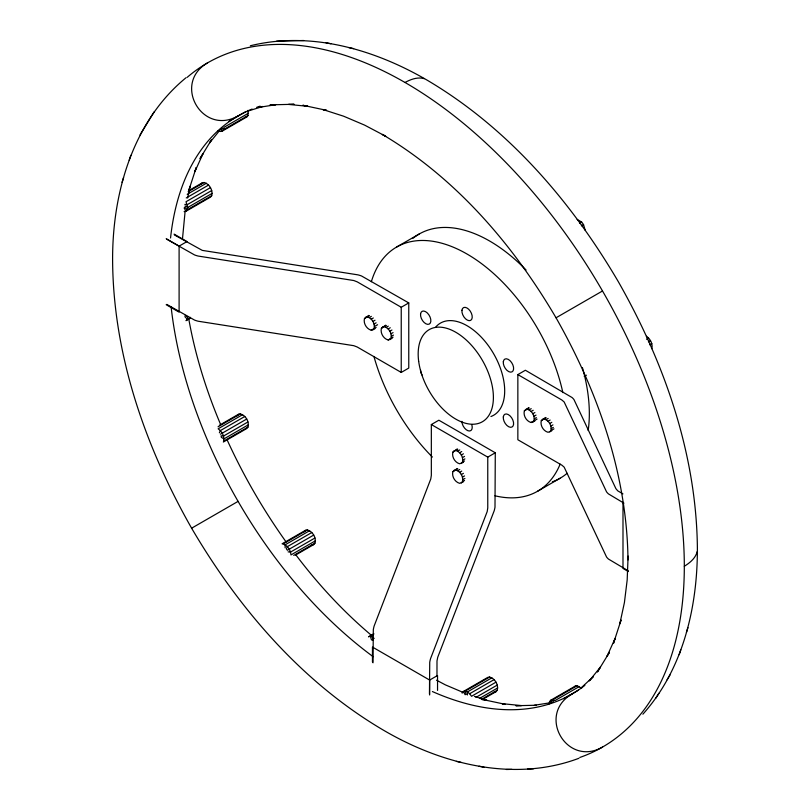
<?xml version="1.0" encoding="UTF-8"?>
<svg xmlns="http://www.w3.org/2000/svg" width="810" height="810" viewBox="0 0 810 810"><rect width="100%" height="100%" fill="white"/><g stroke="black" fill="none" stroke-linecap="round" stroke-linejoin="round"><path stroke-width="1.21" d="M642.887 714.197C683.245 669.07 697.643 606.842 697.38 547.621C696.337 453.823 664.372 362.698 618.384 281.799C571.323 201.528 508.386 128.284 427.68 80.484C374.969 49.623 311.07 30.77 250.351 45.765M182.483 238.859L185.146 211.025M184.123 211.623L186.016 211.258L210.468 197.134L211.724 195.686C213.182 190.32 209.476 183.91 204.11 182.483L202.216 182.857L189.459 190.218M218.143 130.704L220.381 131.483L222.274 131.109L246.726 116.994L247.981 115.536L247.981 110.383M223.337 442.047L246.726 428.551L247.981 427.093C249.44 421.737 245.734 415.317 240.368 413.9L238.474 414.264L219.338 425.311M295.64 555.022L313.713 544.583L314.979 543.135C316.437 537.769 312.731 531.36 307.365 529.932L305.471 530.307L282.083 543.804M368.742 315.414L364.48 318.512C363.194 323.261 366.484 328.951 371.243 330.217L375.01 328.688M372.924 329.893L374.038 328.597C375.334 323.848 372.043 318.158 367.284 316.892L365.604 317.216M385.671 325.185L381.409 328.283C380.123 333.042 383.413 338.732 388.172 339.987L391.939 338.458M389.853 339.663L390.967 338.377C392.263 333.619 388.972 327.928 384.213 326.673L382.533 326.997M457.144 448.983L452.881 452.081C451.595 456.83 454.886 462.52 459.645 463.786L463.411 462.257M457.144 468.524L452.881 471.633C451.595 476.381 454.886 482.071 459.645 483.337L463.411 481.798M461.325 463.462L462.439 462.166C463.735 457.417 460.444 451.727 455.686 450.461L454.005 450.795M461.325 483.003L462.439 481.717C463.735 476.958 460.444 471.268 455.686 470.013L454.005 470.337M528.616 407.714L524.364 410.812C523.068 415.57 526.358 421.261 531.117 422.516L534.883 420.987M532.798 422.192L533.922 420.906C535.207 416.148 531.917 410.457 527.158 409.202L525.477 409.526M545.545 417.484L541.293 420.592C539.997 425.341 543.287 431.031 548.046 432.297L551.812 430.758M482.173 699.668L495.993 691.689L497.259 690.231C498.707 684.875 495.011 678.456 489.635 677.038L487.752 677.403L463.3 691.527L462.034 692.975L464.16 691.75M549.727 431.963L550.84 430.677C552.137 425.918 548.846 420.238 544.087 418.972L542.406 419.296M549.119 703.971L549.565 701.652L550.83 700.194L575.282 686.08L577.176 685.706L581.631 688.287M651.787 348.675C653.154 343.936 650.278 338.894 646.4 336.251M186.037 77.719C132.081 121.956 111.871 194.866 112.62 262.379C113.663 356.177 145.628 447.302 191.616 528.201C238.677 608.472 301.614 681.716 382.32 729.516C440.438 763.921 513.631 782.875 578.947 758.271M187.616 198.025L190.158 186.249L188.619 190.947L196.141 167.791M621.007 620.197L613.484 643.363L615.094 638.452L607.085 656.14L609.414 652.344M122.037 182.321L123.576 177.633M129.205 160.228L130.805 155.317M196.192 167.619L194.906 171.548L202.915 153.859L200.009 158.598L211.278 140.13M620.997 620.227L619.842 623.751L624.419 602.549L627.183 579.94L628.104 556.075L627.993 559.923C627.041 474.488 597.922 391.483 556.035 317.793C513.165 244.681 455.848 177.957 382.32 134.419L385.712 136.252L364.591 125.115L343.622 116.205L322.977 109.563L326.602 110.332L302.818 105.27L307.871 106.333L288.552 104.419L294.111 104.277L270.003 104.855L275.714 104.713L258.228 107.477M679.195 654.683L680.795 649.772M686.424 632.367L687.963 627.679M697.258 551.468C695.577 558.161 689.968 562.818 684.308 566.261M219.368 432.813L220.381 430.586L244.833 416.472M154.102 111.881L140.008 134.976M609.353 652.445L597.436 671.986L600.413 667.106L589.275 680.876L593.386 676.522L580.821 688.166M211.38 139.968L209.587 142.894L220.725 129.124M655.897 698.119L658.884 693.238M667.086 679.762L669.991 675.024M200.951 184.305L202.216 182.857M237.208 415.722L238.474 414.264M304.206 531.755L305.471 530.307M574.017 687.528L575.282 686.08M207.492 62.917C171.892 83.531 202.429 136.424 238.089 115.901M571.911 694.099C536.311 714.714 566.848 767.617 602.508 747.083M228.845 121.439L245.855 111.618M248.427 113.218L223.975 127.342L223.53 129.661L222.274 131.109L221.029 128.962M247.981 115.536L223.53 129.661L221.91 127.95M188.163 191.697L204.11 182.483M187.201 194.309L206.337 183.262M186.249 197.954L208.575 185.065M210.468 187.616L186.016 201.731L187.718 207.481L187.272 209.8L186.016 211.258L184.153 208.028L184.842 207.228L187.272 209.8L211.724 195.686M211.724 190.532L187.272 204.647L184.842 204.403M212.169 193.357L187.718 207.481L185.085 205.963M166.192 238.677L179.101 246.129L187.009 241.572L174.099 234.11M190.461 317.358L186.016 320.659L190.269 318.198M396.576 247.07L419.155 234.039M364.48 318.512L366.576 317.307M367.284 316.892L369.37 315.687M369.259 317.581L371.355 316.376M371.243 319.18L373.329 317.976M372.924 321.449L375.01 320.233M166.819 239.254L194.532 254.927A22.984 13.274 0 0 0 198.197 256.061L353.798 280.533L357.23 281.86L401.233 307.263L408.767 302.92L408.767 368.074L401.233 372.428L357.23 347.014L353.798 345.688L198.197 321.226A22.984 13.274 0 0 1 194.532 320.082L166.819 304.408M374.038 324.03L376.134 322.825M374.433 326.541L377.571 324.729M371.243 330.217L373.329 329.012M374.038 328.597L376.134 327.392M381.409 328.283L383.505 327.078M384.213 326.673L386.299 325.458M386.188 327.361L388.284 326.147M218.042 426.789L240.368 413.9M388.172 328.951L390.258 327.746M242.595 414.669L218.143 428.794C222.021 431.436 224.907 436.479 223.53 441.207L247.981 427.093M389.853 331.219L391.939 330.014M579.504 223.246L581.631 222.011L583.524 224.562L585.235 230.313M390.967 333.801L393.063 332.596M220.411 434.221L246.726 419.023M581.398 225.798L583.524 224.562M391.362 336.312L393.457 335.107M388.172 339.987L390.258 338.783M390.967 338.377L393.063 337.162M247.981 421.939L223.53 436.053L221.1 435.81L221.343 437.37L223.975 438.888L248.427 424.774M191.616 528.201L238.089 501.37M556.035 317.793L602.508 290.972A395.007 228.055 60 0 1 579.828 757.461M373.025 662.803L373.309 629.735A22.984 13.274 -60 0 1 374.149 625.988L430.768 478.993L431.335 475.369L431.335 424.551L438.858 420.208L495.285 452.78L495.001 507.131A22.984 13.274 -60 0 1 494.151 510.877L437.744 657.234L436.995 660.919L436.975 676.269M628.196 570.787L608.512 559.092A22.984 13.274 0 0 1 606.538 556.976L564.165 467.137L561.867 465.163L517.853 439.749L517.853 374.595L525.376 370.251L572.022 397.507A22.984 13.274 0 0 1 573.996 399.624L615.924 488.703L617.746 490.84L622.93 493.897M307.365 529.932L282.913 544.057C287.692 545.231 290.628 550.253 290.972 554.931L315.424 540.807M309.592 530.712L285.14 544.826L285.14 547.864M311.83 532.514L287.378 546.628L286.365 548.856L287.398 550.253L313.713 535.066M646.501 339.279L648.628 338.053M452.881 452.081L454.977 450.876M455.686 450.461L457.772 449.256M524.364 410.812L526.449 409.607M527.158 409.202L529.254 407.987M584.233 376.447L586.41 375.192M457.66 451.15L459.756 449.945M529.143 409.89L531.228 408.675M648.395 341.83L650.521 340.605M459.645 452.75L461.73 451.545M531.117 411.48L533.213 410.275M314.979 537.982L290.527 552.096L288.097 551.853M649.66 344.746L651.787 343.521M461.325 455.017L463.411 453.802M532.798 413.748L534.883 412.543M462.439 457.599L464.535 456.394M533.922 416.33L536.007 415.125M293.716 555.407L314.979 543.135M462.834 460.11L464.93 458.905M534.306 418.841L536.402 417.636M462.439 462.166L464.535 460.961M531.117 422.516L533.213 421.311M533.922 420.906L537.05 419.094M452.881 471.633L454.977 470.418M455.686 470.013L457.772 468.808M541.293 420.592L543.378 419.377M544.087 418.972L546.173 417.768M457.66 470.701L459.756 469.496M546.072 419.661L548.157 418.456M459.645 472.301L461.73 471.086M548.046 421.261L550.132 420.046M431.335 424.551L487.762 457.123L495.285 452.78M461.325 474.559L463.411 473.354M549.727 423.519L551.812 422.314M462.439 477.141L464.535 475.936M550.84 426.111L552.936 424.896M462.834 479.662L464.93 478.457M551.235 428.622L553.331 427.417M462.439 481.717L464.535 480.512M550.84 430.677L553.979 428.865M537.556 491.255L560.125 478.224M373.866 633.754L368.55 636.822L373.633 634.615M372.458 661.962L372.458 647.058L429.644 680.066L437.542 675.51L437.542 690.414M489.635 677.038L465.193 691.153L463.3 691.527L465.163 694.747M491.873 677.818L467.421 691.932L465.193 691.153L466.195 694.545M467.421 694.97L467.421 691.932L469.648 693.735L494.1 679.61M495.993 682.162L471.541 696.286L469.648 693.735M475.996 697.359L497.259 685.078M479.631 698.352L497.704 687.913M481.312 699.445L497.259 690.231M549.565 701.652L577.176 685.706M579.403 686.485L554.951 700.599L552.724 699.83L550.83 700.194L552.066 702.341M563.558 698.716L578.441 690.13M405 82.478C410.802 79.299 417.646 76.768 424.288 78.661M247.678 111.152L262.875 106.454M244.833 117.359L246.726 116.994M311.83 544.948L313.713 544.583M494.1 692.054L495.993 691.689M534.286 705.287L551.772 702.523M303.649 40.5L276.605 41.158M506.351 769.5L511.91 769.358M527.685 768.994L533.395 768.842M536.291 705.237L515.889 705.723L521.448 705.581L502.129 703.667L505.167 704.305M325.873 42.697L330.925 43.76M348.806 47.587L353.636 48.61M456.364 761.39L461.194 762.413M479.075 766.24L484.127 767.303M504.812 704.224L482.193 699.415L487.023 700.437L474.407 696.377M577.176 219.439L581.631 222.011M372.671 637.227L370.443 636.457L371.456 639.849L372.671 640.275L372.671 637.227L374.159 638.432M463.067 692.388L445.409 684.885L436.519 680.197M408.767 302.92L361.554 275.987A22.984 13.274 0 0 0 357.888 274.853L202.277 250.381L174.342 234.91M517.853 374.595L561.867 400.008L564.165 401.983L606.538 491.822A22.984 13.274 0 0 0 608.512 493.938L623.933 503.162M185.085 315.363L187.718 316.882L187.272 319.201L184.842 316.629M166.192 304.702L179.101 312.154L179.101 246.129M628.378 571.536L622.991 568.428L622.991 502.402M371.699 635.546C343.379 611.712 318.097 584.314 295.802 554.789M286.062 541.89C263.149 509.763 243.344 475.47 226.982 439.567M220.684 424.673C206.266 390.612 195.169 355.003 188.7 318.563M552.724 699.83L553.392 702.088M487.762 457.123L487.762 507.951L487.195 511.576L430.576 658.571A22.984 13.274 -60 0 0 429.735 662.317L429.452 694.15M429.644 680.066L429.644 694.98M401.233 307.263L401.233 372.428M584.881 685.351A333.831 192.739 60 0 1 432.398 691.548M373.167 656.697A333.831 192.739 60 0 1 171.102 306.717M170.546 237.998A333.831 192.739 60 0 1 252.143 109.046M256.679 107.325A333.831 192.739 60 0 1 260.132 106.161M187.171 77.355A395.007 228.055 60 0 1 602.508 290.972M435.79 326.977A53.197 30.719 60 0 1 492.328 351.56A53.197 30.719 60 0 1 490.931 416.522M567.111 473.303A140.981 81.395 60 0 1 552.379 481.808M412.999 238.282A140.981 81.395 60 0 1 526.065 270.014M582.441 367.659A140.981 81.395 60 0 1 588.171 430.525M560.135 464.15A140.981 81.395 60 0 1 494.961 495.781M432.388 457.063A140.981 81.395 60 0 1 373.936 356.451M371.365 281.698A140.981 81.395 60 0 1 467.228 254.148A140.981 81.395 60 0 1 562.859 392.607M422.04 374.969A7.31 4.222 60 0 1 420.522 369.876M471.845 424.804A7.31 4.222 60 0 1 468.079 430.768A7.31 4.222 60 0 1 461.892 421.342M418.669 361.331A53.197 30.719 60 0 0 479.652 423.033A53.197 30.719 60 0 0 469.03 342.681A53.197 30.719 60 0 0 418.669 361.331M503.314 361.726A7.31 4.222 60 0 0 510.421 372.134A7.31 4.222 60 0 0 511.596 362.546A7.31 4.222 60 0 0 503.314 361.726M461.943 310.26A7.31 4.222 60 0 0 469.051 320.659A7.31 4.222 60 0 0 470.215 311.08A7.31 4.222 60 0 0 461.943 310.26M420.562 313.956A7.31 4.222 60 0 0 427.67 324.354A7.31 4.222 60 0 0 428.844 314.776A7.31 4.222 60 0 0 420.562 313.956M503.314 416.897A7.31 4.222 60 0 0 510.421 427.295A7.31 4.222 60 0 0 511.596 417.717A7.31 4.222 60 0 0 503.314 416.897"/></g></svg>
